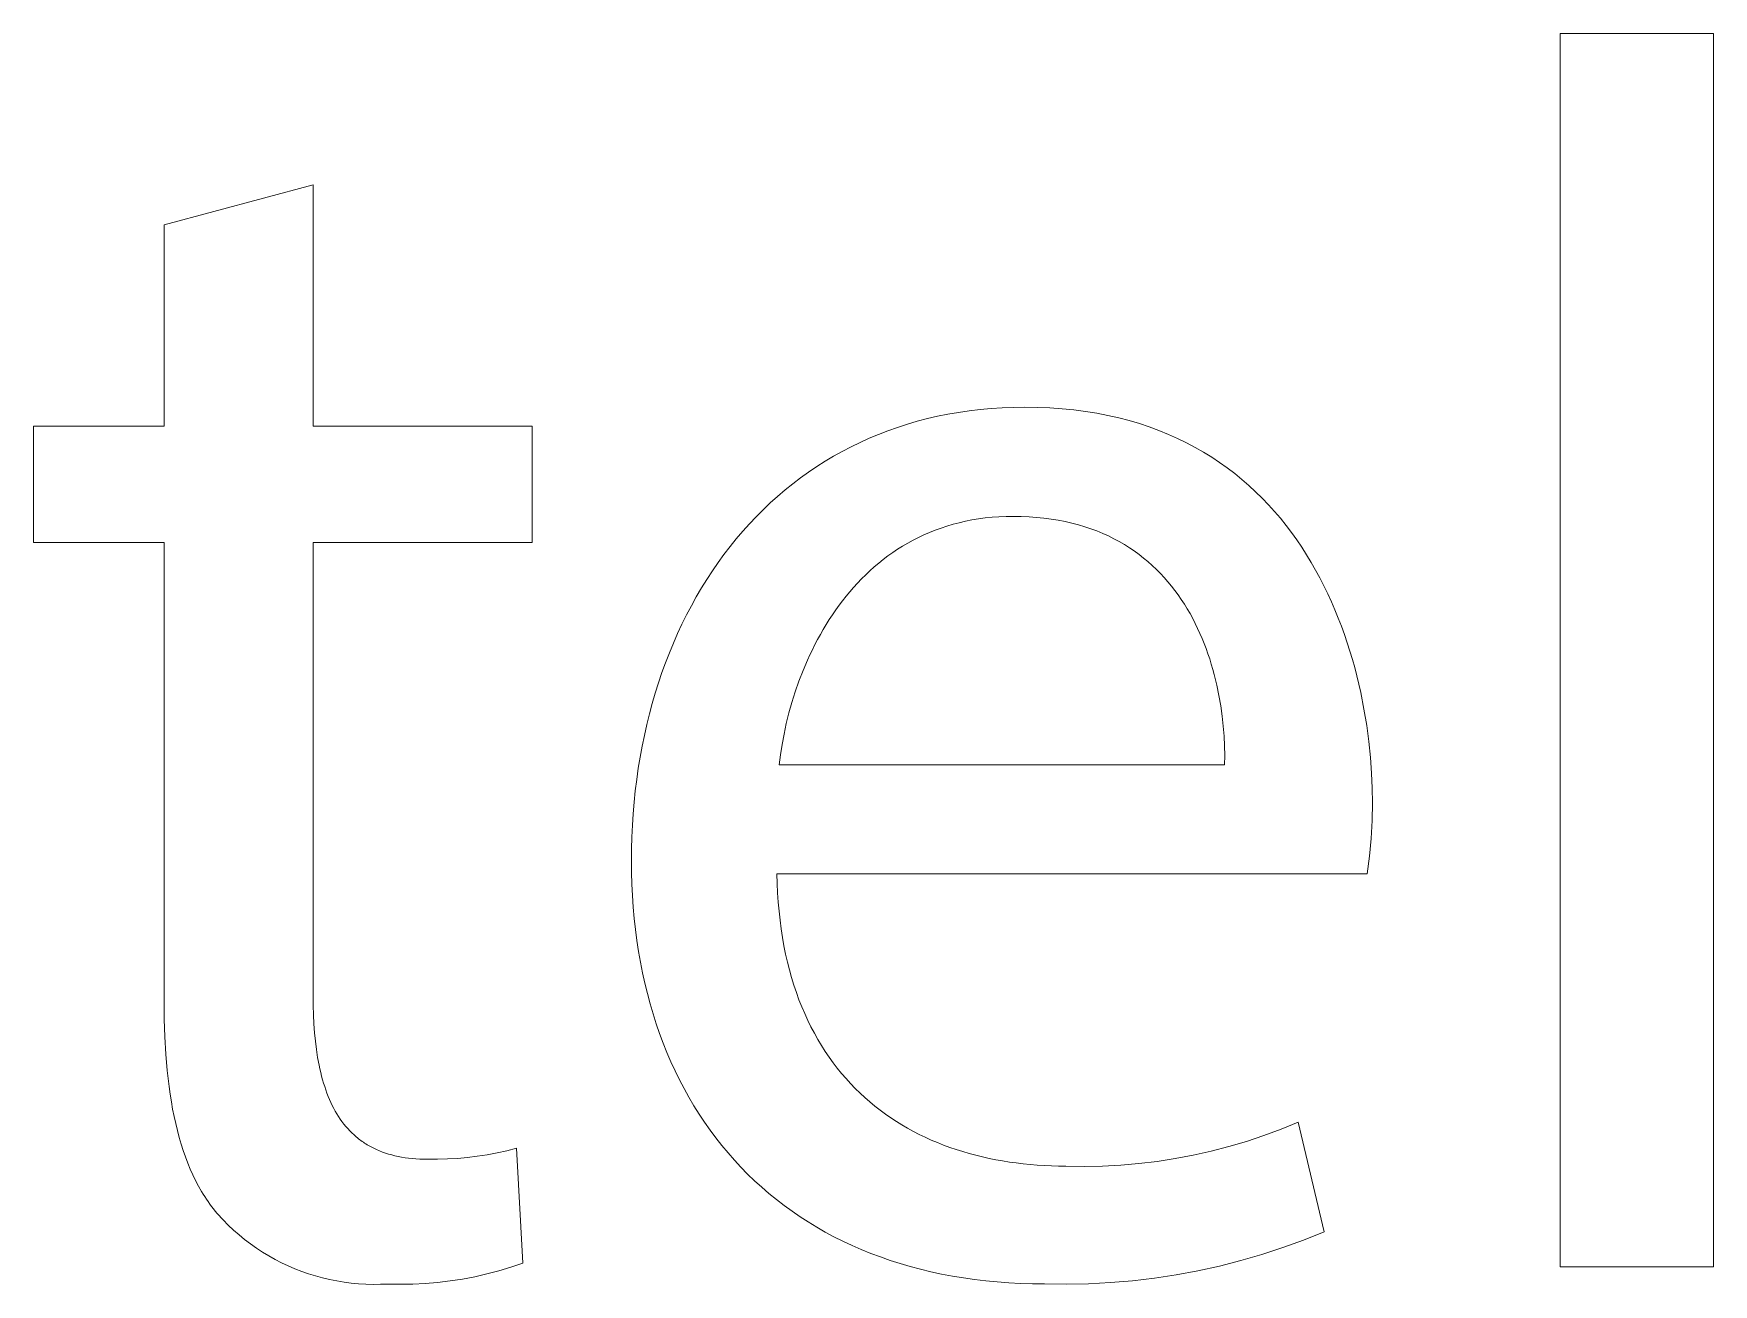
# Model space of a CAD drawing. Header units: millimetres. Extents: x -582 to 3448, y -204 to 2611.
# Drawn here: x 2976.46 to 3015.49, y -137.14 to -108.07 of the extents above; entities that cross this region are included whole.
import ezdxf

# ---------------------------------------------------------------- set-up
doc = ezdxf.new("R2010")
doc.units = ezdxf.units.MM
doc.header["$MEASUREMENT"] = 0
doc.layers.add('Domyślny', color=7, linetype='Continuous', true_color=0x000000)

msp = doc.modelspace()

# ---------------------------------------------------------------- linework, layer by layer
at = {"layer": 'Domyślny', "color": 18, "lineweight": 15, "true_color": 0x000000}
for p, q in [((3011.937, -108.074), (3015.494, -108.074)), ((3011.937, -136.727), (3011.937, -108.074)), ((3015.494, -108.074), (3015.494, -136.727)), ((2979.496, -112.517), (2982.958, -111.591)), ((2982.958, -111.591), (2982.958, -117.2)), ((2979.496, -117.2), (2979.496, -112.517)), ((2996.765, -117.15), (2996.995, -117.083)), ((2996.995, -117.083), (2997.23, -117.022)), ((2997.23, -117.022), (2997.467, -116.967)), ((2997.467, -116.967), (2997.709, -116.918)), ((2997.709, -116.918), (2997.954, -116.876)), ((2997.954, -116.876), (2998.202, -116.84)), ((2998.202, -116.84), (2998.454, -116.81)), ((2998.454, -116.81), (2998.709, -116.786)), ((2998.709, -116.786), (2998.967, -116.77)), ((2998.967, -116.77), (2999.229, -116.76)), ((2999.229, -116.76), (2999.494, -116.756)), ((2999.494, -116.756), (2999.79, -116.76)), ((2999.79, -116.76), (3000.079, -116.772)), ((3000.079, -116.772), (3000.362, -116.792)), ((3000.362, -116.792), (3000.637, -116.82)), ((3000.637, -116.82), (3000.907, -116.855)), ((3000.907, -116.855), (3001.169, -116.898)), ((3001.169, -116.898), (3001.425, -116.947)), ((3001.425, -116.947), (3001.675, -117.004)), ((3001.675, -117.004), (3001.919, -117.068)), ((3001.919, -117.068), (3002.156, -117.138)), ((2976.463, -119.898), (2976.463, -117.2)), ((2976.463, -117.2), (2979.496, -117.2)), ((2982.958, -117.2), (2988.045, -117.2)), ((2988.045, -117.2), (2988.045, -119.898)), ((2995.665, -117.574), (2995.878, -117.478)), ((2995.878, -117.478), (2996.094, -117.387)), ((2996.094, -117.387), (2996.314, -117.302)), ((2996.314, -117.302), (2996.537, -117.224)), ((2996.537, -117.224), (2996.765, -117.15)), ((3002.156, -117.138), (3002.387, -117.215)), ((3002.387, -117.215), (3002.612, -117.297)), ((3002.612, -117.297), (3002.83, -117.387)), ((3002.83, -117.387), (3003.043, -117.482)), ((3003.043, -117.482), (3003.25, -117.582)), ((2995.05, -117.895), (2995.251, -117.783)), ((2995.251, -117.783), (2995.456, -117.675)), ((2995.456, -117.675), (2995.665, -117.574)), ((3003.25, -117.582), (3003.451, -117.689)), ((3003.451, -117.689), (3003.647, -117.8)), ((3003.647, -117.8), (3003.836, -117.918)), ((2994.469, -118.264), (2994.659, -118.136)), ((2994.659, -118.136), (2994.853, -118.013)), ((2994.853, -118.013), (2995.05, -117.895)), ((3003.836, -117.918), (3004.02, -118.04)), ((3004.02, -118.04), (3004.198, -118.167)), ((3004.198, -118.167), (3004.371, -118.298)), ((2993.923, -118.679), (2994.101, -118.536)), ((2994.101, -118.536), (2994.283, -118.398)), ((2994.283, -118.398), (2994.469, -118.264)), ((3004.371, -118.298), (3004.539, -118.435)), ((3004.539, -118.435), (3004.701, -118.575)), ((3004.701, -118.575), (3004.858, -118.72)), ((2993.413, -119.138), (2993.579, -118.981)), ((2993.579, -118.981), (2993.749, -118.828)), ((2993.749, -118.828), (2993.923, -118.679)), ((3004.858, -118.72), (3005.009, -118.869)), ((3005.009, -118.869), (3005.155, -119.022)), ((3005.155, -119.022), (3005.297, -119.178)), ((2993.094, -119.467), (2993.252, -119.301)), ((2993.252, -119.301), (2993.413, -119.138)), ((2998.117, -119.406), (2997.97, -119.439)), ((2998.267, -119.376), (2998.117, -119.406)), ((2998.419, -119.351), (2998.267, -119.376)), ((2998.575, -119.33), (2998.419, -119.351)), ((2998.733, -119.314), (2998.575, -119.33)), ((2998.894, -119.302), (2998.733, -119.314)), ((2999.058, -119.295), (2998.894, -119.302)), ((2999.225, -119.293), (2999.058, -119.295)), ((2999.411, -119.295), (2999.225, -119.293)), ((2999.592, -119.303), (2999.411, -119.295)), ((2999.768, -119.315), (2999.592, -119.303)), ((2999.94, -119.333), (2999.768, -119.315)), ((3000.108, -119.355), (2999.94, -119.333)), ((3000.272, -119.381), (3000.108, -119.355)), ((3000.432, -119.413), (3000.272, -119.381)), ((3000.587, -119.448), (3000.432, -119.413)), ((3005.297, -119.178), (3005.433, -119.338)), ((3005.433, -119.338), (3005.564, -119.501)), ((2992.645, -119.994), (2992.79, -119.814)), ((2992.79, -119.814), (2992.94, -119.639)), ((2992.94, -119.639), (2993.094, -119.467)), ((2997.021, -119.783), (2996.897, -119.847)), ((2997.148, -119.723), (2997.021, -119.783)), ((2997.278, -119.667), (2997.148, -119.723)), ((2997.411, -119.614), (2997.278, -119.667)), ((2997.547, -119.564), (2997.411, -119.614)), ((2997.685, -119.519), (2997.547, -119.564)), ((2997.826, -119.477), (2997.685, -119.519)), ((2997.97, -119.439), (2997.826, -119.477)), ((3000.738, -119.488), (3000.587, -119.448)), ((3000.886, -119.532), (3000.738, -119.488)), ((3001.029, -119.58), (3000.886, -119.532)), ((3001.168, -119.632), (3001.029, -119.58)), ((3001.304, -119.688), (3001.168, -119.632)), ((3001.436, -119.747), (3001.304, -119.688)), ((3001.564, -119.811), (3001.436, -119.747)), ((3001.688, -119.877), (3001.564, -119.811)), ((3005.564, -119.501), (3005.691, -119.668)), ((3005.691, -119.668), (3005.812, -119.837)), ((2979.496, -119.898), (2976.463, -119.898)), ((2979.496, -130.554), (2979.496, -119.898)), ((2988.045, -119.898), (2982.958, -119.898)), ((2982.958, -119.898), (2982.958, -130.433)), ((2992.367, -120.367), (2992.504, -120.179)), ((2992.504, -120.179), (2992.645, -119.994)), ((2996.314, -120.213), (2996.205, -120.295)), ((2996.425, -120.134), (2996.314, -120.213)), ((2996.539, -120.057), (2996.425, -120.134)), ((2996.656, -119.984), (2996.539, -120.057)), ((2996.775, -119.914), (2996.656, -119.984)), ((2996.897, -119.847), (2996.775, -119.914)), ((3001.808, -119.947), (3001.688, -119.877)), ((3001.925, -120.021), (3001.808, -119.947)), ((3002.038, -120.097), (3001.925, -120.021)), ((3002.148, -120.177), (3002.038, -120.097)), ((3002.254, -120.26), (3002.148, -120.177)), ((3005.812, -119.837), (3005.929, -120.009)), ((3005.929, -120.009), (3006.041, -120.184)), ((3006.041, -120.184), (3006.149, -120.361)), ((2992.105, -120.756), (2992.234, -120.56)), ((2992.234, -120.56), (2992.367, -120.367)), ((2995.895, -120.558), (2995.797, -120.65)), ((2995.996, -120.467), (2995.895, -120.558)), ((2996.099, -120.38), (2995.996, -120.467)), ((2996.205, -120.295), (2996.099, -120.38)), ((3002.356, -120.345), (3002.254, -120.26)), ((3002.456, -120.433), (3002.356, -120.345)), ((3002.551, -120.524), (3002.456, -120.433)), ((3002.644, -120.617), (3002.551, -120.524)), ((3006.149, -120.361), (3006.252, -120.54)), ((3006.252, -120.54), (3006.35, -120.722)), ((2991.861, -121.161), (2991.981, -120.956)), ((2991.981, -120.956), (2992.105, -120.756)), ((2995.517, -120.942), (2995.429, -121.043)), ((2995.608, -120.842), (2995.517, -120.942)), ((2995.701, -120.745), (2995.608, -120.842)), ((2995.797, -120.65), (2995.701, -120.745)), ((3002.733, -120.713), (3002.644, -120.617)), ((3002.819, -120.811), (3002.733, -120.713)), ((3002.902, -120.912), (3002.819, -120.811)), ((3002.981, -121.014), (3002.902, -120.912)), ((3006.35, -120.722), (3006.444, -120.905)), ((3006.444, -120.905), (3006.534, -121.091)), ((2991.635, -121.581), (2991.746, -121.369)), ((2991.746, -121.369), (2991.861, -121.161)), ((2995.179, -121.359), (2995.1, -121.468)), ((2995.26, -121.252), (2995.179, -121.359)), ((2995.343, -121.147), (2995.26, -121.252)), ((2995.429, -121.043), (2995.343, -121.147)), ((3003.058, -121.118), (3002.981, -121.014)), ((3003.131, -121.225), (3003.058, -121.118)), ((3003.201, -121.333), (3003.131, -121.225)), ((3003.269, -121.442), (3003.201, -121.333)), ((3006.534, -121.091), (3006.62, -121.278)), ((3006.62, -121.278), (3006.701, -121.466)), ((2991.528, -121.796), (2991.635, -121.581)), ((2994.951, -121.691), (2994.879, -121.804)), ((2995.024, -121.579), (2994.951, -121.691)), ((2995.1, -121.468), (2995.024, -121.579)), ((3003.333, -121.553), (3003.269, -121.442)), ((3003.395, -121.666), (3003.333, -121.553)), ((3003.454, -121.78), (3003.395, -121.666)), ((3006.701, -121.466), (3006.778, -121.655)), ((3006.778, -121.655), (3006.852, -121.846)), ((2991.328, -122.237), (2991.426, -122.015)), ((2991.426, -122.015), (2991.528, -121.796)), ((2994.68, -122.152), (2994.618, -122.271)), ((2994.744, -122.035), (2994.68, -122.152)), ((2994.81, -121.919), (2994.744, -122.035)), ((2994.879, -121.804), (2994.81, -121.919)), ((3003.51, -121.895), (3003.454, -121.78)), ((3003.563, -122.011), (3003.51, -121.895)), ((3003.613, -122.129), (3003.563, -122.011)), ((3003.661, -122.247), (3003.613, -122.129)), ((3006.852, -121.846), (3006.921, -122.037)), ((3006.921, -122.037), (3006.986, -122.229)), ((2991.146, -122.692), (2991.235, -122.463)), ((2991.235, -122.463), (2991.328, -122.237)), ((2994.5, -122.51), (2994.445, -122.631)), ((2994.558, -122.39), (2994.5, -122.51)), ((2994.618, -122.271), (2994.558, -122.39)), ((3003.707, -122.366), (3003.661, -122.247)), ((3003.749, -122.485), (3003.707, -122.366)), ((3003.79, -122.605), (3003.749, -122.485)), ((3006.986, -122.229), (3007.047, -122.422)), ((3007.047, -122.422), (3007.105, -122.615)), ((2990.982, -123.16), (2991.062, -122.924)), ((2991.062, -122.924), (2991.146, -122.692)), ((2994.342, -122.874), (2994.247, -123.12)), ((2994.445, -122.631), (2994.342, -122.874)), ((3003.827, -122.726), (3003.79, -122.605)), ((3003.863, -122.847), (3003.827, -122.726)), ((3003.896, -122.968), (3003.863, -122.847)), ((3007.105, -122.615), (3007.159, -122.808)), ((3007.159, -122.808), (3007.209, -123.001)), ((2990.907, -123.398), (2990.982, -123.16)), ((2994.247, -123.12), (2994.161, -123.367)), ((3003.927, -123.089), (3003.896, -122.968)), ((3003.955, -123.211), (3003.927, -123.089)), ((3004.005, -123.453), (3003.955, -123.211)), ((3007.209, -123.001), (3007.299, -123.387)), ((2990.771, -123.884), (2990.837, -123.64)), ((2990.837, -123.64), (2990.907, -123.398)), ((2994.083, -123.614), (2994.014, -123.861)), ((2994.161, -123.367), (2994.083, -123.614)), ((3004.047, -123.694), (3004.005, -123.453)), ((3004.08, -123.932), (3004.047, -123.694)), ((3007.299, -123.387), (3007.375, -123.77)), ((2990.71, -124.131), (2990.771, -123.884)), ((2993.953, -124.107), (2993.901, -124.35)), ((2994.014, -123.861), (2993.953, -124.107)), ((3004.106, -124.168), (3004.08, -123.932)), ((3007.375, -123.77), (3007.438, -124.15)), ((2990.602, -124.634), (2990.654, -124.381)), ((2990.654, -124.381), (2990.71, -124.131)), ((2993.901, -124.35), (2993.856, -124.592)), ((3004.124, -124.4), (3004.106, -124.168)), ((3004.135, -124.627), (3004.124, -124.4)), ((3007.438, -124.15), (3007.488, -124.525)), ((2990.514, -125.147), (2990.556, -124.889)), ((2990.556, -124.889), (2990.602, -124.634)), ((2993.819, -124.83), (2993.79, -125.063)), ((2993.856, -124.592), (2993.819, -124.83)), ((3004.139, -124.849), (3004.135, -124.627)), ((3004.137, -125.063), (3004.139, -124.849)), ((3007.488, -124.525), (3007.526, -124.894)), ((3007.526, -124.894), (3007.553, -125.256)), ((2990.477, -125.407), (2990.514, -125.147)), ((2993.79, -125.063), (3004.137, -125.063)), ((3007.553, -125.256), (3007.568, -125.608)), ((2990.417, -125.935), (2990.444, -125.67)), ((2990.444, -125.67), (2990.477, -125.407)), ((3007.568, -125.608), (3007.573, -125.949)), ((2990.395, -126.202), (2990.417, -125.935)), ((3007.573, -125.949), (3007.562, -126.363)), ((2990.377, -126.471), (2990.395, -126.202)), ((3007.562, -126.363), (3007.539, -126.777)), ((2990.357, -127.016), (2990.365, -126.743)), ((2990.365, -126.743), (2990.377, -126.471)), ((3007.539, -126.777), (3007.502, -127.189)), ((2990.354, -127.291), (2990.357, -127.016)), ((3007.502, -127.189), (3007.452, -127.6)), ((2990.357, -127.565), (2990.354, -127.291)), ((2990.365, -127.837), (2990.357, -127.565)), ((2993.736, -127.6), (2993.742, -127.823)), ((3007.452, -127.6), (2993.736, -127.6)), ((2990.378, -128.105), (2990.365, -127.837)), ((2993.742, -127.823), (2993.751, -128.042)), ((2990.396, -128.37), (2990.378, -128.105)), ((2990.42, -128.633), (2990.396, -128.37)), ((2993.751, -128.042), (2993.765, -128.257)), ((2993.765, -128.257), (2993.784, -128.468)), ((2990.448, -128.892), (2990.42, -128.633)), ((2993.784, -128.468), (2993.806, -128.675)), ((2993.806, -128.675), (2993.833, -128.878)), ((2990.482, -129.149), (2990.448, -128.892)), ((2990.52, -129.402), (2990.482, -129.149)), ((2993.833, -128.878), (2993.863, -129.076)), ((2993.863, -129.076), (2993.898, -129.271)), ((2990.564, -129.652), (2990.52, -129.402)), ((2993.898, -129.271), (2993.936, -129.462)), ((2993.936, -129.462), (2993.979, -129.649)), ((2990.613, -129.898), (2990.564, -129.652)), ((2990.666, -130.142), (2990.613, -129.898)), ((2993.979, -129.649), (2994.025, -129.832)), ((2994.025, -129.832), (2994.075, -130.011)), ((2990.725, -130.382), (2990.666, -130.142)), ((2994.075, -130.011), (2994.128, -130.186)), ((2994.128, -130.186), (2994.186, -130.357)), ((2994.186, -130.357), (2994.247, -130.524)), ((2979.5, -130.978), (2979.496, -130.554)), ((2982.958, -130.433), (2982.96, -130.657)), ((2982.96, -130.657), (2982.967, -130.874)), ((2990.788, -130.619), (2990.725, -130.382)), ((2990.857, -130.852), (2990.788, -130.619)), ((2994.247, -130.524), (2994.311, -130.688)), ((2994.311, -130.688), (2994.379, -130.848)), ((2979.513, -131.388), (2979.5, -130.978)), ((2982.967, -130.874), (2982.977, -131.085)), ((2982.977, -131.085), (2982.992, -131.29)), ((2990.93, -131.082), (2990.857, -130.852)), ((2991.008, -131.308), (2990.93, -131.082)), ((2994.379, -130.848), (2994.451, -131.004)), ((2994.451, -131.004), (2994.525, -131.156)), ((2979.536, -131.786), (2979.513, -131.388)), ((2982.992, -131.29), (2983.011, -131.488)), ((2983.011, -131.488), (2983.035, -131.681)), ((2991.091, -131.531), (2991.008, -131.308)), ((2991.179, -131.75), (2991.091, -131.531)), ((2994.525, -131.156), (2994.604, -131.304)), ((2994.604, -131.304), (2994.685, -131.449)), ((2994.685, -131.449), (2994.769, -131.589)), ((2979.568, -132.17), (2979.536, -131.786)), ((2983.035, -131.681), (2983.063, -131.866)), ((2983.063, -131.866), (2983.096, -132.046)), ((2991.272, -131.966), (2991.179, -131.75)), ((2994.769, -131.589), (2994.857, -131.727)), ((2994.857, -131.727), (2994.948, -131.86)), ((2994.948, -131.86), (2995.042, -131.99)), ((2979.611, -132.54), (2979.568, -132.17)), ((2983.096, -132.046), (2983.115, -132.133)), ((2983.115, -132.133), (2983.134, -132.218)), ((2983.134, -132.218), (2983.155, -132.302)), ((2983.155, -132.302), (2983.177, -132.384)), ((2991.369, -132.178), (2991.272, -131.966)), ((2991.471, -132.386), (2991.369, -132.178)), ((2995.042, -131.99), (2995.138, -132.116)), ((2995.138, -132.116), (2995.238, -132.238)), ((2995.238, -132.238), (2995.341, -132.357)), ((2979.636, -132.719), (2979.611, -132.54)), ((2983.177, -132.384), (2983.201, -132.465)), ((2983.201, -132.465), (2983.226, -132.544)), ((2983.226, -132.544), (2983.252, -132.621)), ((2983.252, -132.621), (2983.279, -132.696)), ((2983.279, -132.696), (2983.308, -132.77)), ((2991.578, -132.59), (2991.471, -132.386)), ((2991.689, -132.791), (2991.578, -132.59)), ((2995.341, -132.357), (2995.446, -132.473)), ((2995.446, -132.473), (2995.554, -132.584)), ((2995.554, -132.584), (2995.665, -132.692)), ((2995.665, -132.692), (2995.778, -132.797)), ((2979.664, -132.896), (2979.636, -132.719)), ((2979.694, -133.068), (2979.664, -132.896)), ((2979.728, -133.238), (2979.694, -133.068)), ((2983.308, -132.77), (2983.338, -132.842)), ((2983.338, -132.842), (2983.369, -132.912)), ((2983.369, -132.912), (2983.402, -132.981)), ((2983.402, -132.981), (2983.436, -133.048)), ((2983.436, -133.048), (2983.472, -133.113)), ((2991.805, -132.987), (2991.689, -132.791)), ((2991.926, -133.18), (2991.805, -132.987)), ((2995.778, -132.797), (2995.894, -132.898)), ((2995.894, -132.898), (2996.012, -132.996)), ((2996.012, -132.996), (2996.133, -133.09)), ((2996.133, -133.09), (2996.257, -133.181)), ((2979.764, -133.403), (2979.728, -133.238)), ((2979.803, -133.565), (2979.764, -133.403)), ((2983.472, -133.113), (2983.509, -133.176)), ((2983.509, -133.176), (2983.547, -133.238)), ((2983.547, -133.238), (2983.587, -133.298)), ((2983.587, -133.298), (2983.628, -133.356)), ((2983.628, -133.356), (2983.671, -133.412)), ((2983.671, -133.412), (2983.716, -133.467)), ((2983.716, -133.467), (2983.761, -133.519)), ((2992.051, -133.368), (2991.926, -133.18)), ((2992.181, -133.553), (2992.051, -133.368)), ((2996.257, -133.181), (2996.382, -133.268)), ((2996.382, -133.268), (2996.51, -133.352)), ((2996.51, -133.352), (2996.64, -133.432)), ((2996.64, -133.432), (2996.772, -133.509)), ((3005.448, -133.532), (3005.842, -133.371)), ((3005.842, -133.371), (3006.446, -135.921)), ((2979.845, -133.723), (2979.803, -133.565)), ((2979.89, -133.878), (2979.845, -133.723)), ((2983.761, -133.519), (2983.809, -133.57)), ((2983.809, -133.57), (2983.858, -133.619)), ((2983.858, -133.619), (2983.908, -133.666)), ((2983.908, -133.666), (2983.934, -133.689)), ((2983.934, -133.689), (2983.96, -133.712)), ((2983.96, -133.712), (2983.986, -133.734)), ((2983.986, -133.734), (2984.013, -133.755)), ((2984.013, -133.755), (2984.041, -133.776)), ((2984.041, -133.776), (2984.068, -133.797)), ((2984.068, -133.797), (2984.097, -133.817)), ((2984.097, -133.817), (2984.125, -133.837)), ((2984.125, -133.837), (2984.154, -133.856)), ((2984.154, -133.856), (2984.183, -133.875)), ((2984.183, -133.875), (2984.213, -133.893)), ((2992.315, -133.734), (2992.181, -133.553)), ((2992.454, -133.91), (2992.315, -133.734)), ((2996.772, -133.509), (2996.907, -133.583)), ((2996.907, -133.583), (2997.043, -133.653)), ((2997.043, -133.653), (2997.182, -133.72)), ((2997.182, -133.72), (2997.322, -133.784)), ((2997.322, -133.784), (2997.464, -133.844)), ((2997.464, -133.844), (2997.608, -133.901)), ((3004.237, -133.936), (3004.645, -133.815)), ((3004.645, -133.815), (3005.049, -133.681)), ((3005.049, -133.681), (3005.448, -133.532)), ((2979.938, -134.029), (2979.89, -133.878)), ((2979.989, -134.176), (2979.938, -134.029)), ((2980.044, -134.319), (2979.989, -134.176)), ((2984.213, -133.893), (2984.243, -133.911)), ((2984.243, -133.911), (2984.305, -133.945)), ((2984.305, -133.945), (2984.368, -133.977)), ((2984.368, -133.977), (2984.433, -134.008)), ((2984.433, -134.008), (2984.5, -134.036)), ((2984.5, -134.036), (2984.568, -134.063)), ((2984.568, -134.063), (2984.638, -134.088)), ((2984.638, -134.088), (2984.71, -134.11)), ((2984.71, -134.11), (2984.783, -134.131)), ((2984.783, -134.131), (2984.858, -134.15)), ((2984.858, -134.15), (2984.935, -134.167)), ((2984.935, -134.167), (2985.014, -134.182)), ((2985.014, -134.182), (2985.094, -134.195)), ((2985.094, -134.195), (2985.177, -134.206)), ((2985.177, -134.206), (2985.261, -134.215)), ((2985.261, -134.215), (2985.347, -134.222)), ((2985.347, -134.222), (2985.434, -134.227)), ((2985.434, -134.227), (2985.524, -134.23)), ((2985.524, -134.23), (2985.616, -134.231)), ((2985.616, -134.231), (2985.848, -134.232)), ((2985.848, -134.232), (2986.08, -134.225)), ((2986.08, -134.225), (2986.312, -134.212)), ((2986.312, -134.212), (2986.543, -134.191)), ((2986.543, -134.191), (2986.773, -134.162)), ((2986.773, -134.162), (2987.003, -134.126)), ((2987.003, -134.126), (2987.231, -134.083)), ((2987.231, -134.083), (2987.457, -134.033)), ((2987.457, -134.033), (2987.682, -133.976)), ((2987.682, -133.976), (2987.83, -136.647)), ((2992.598, -134.082), (2992.454, -133.91)), ((2992.745, -134.25), (2992.598, -134.082)), ((2992.898, -134.414), (2992.745, -134.25)), ((2997.608, -133.901), (2997.754, -133.955)), ((2997.754, -133.955), (2997.902, -134.005)), ((2997.902, -134.005), (2998.051, -134.053)), ((2998.051, -134.053), (2998.202, -134.097)), ((2998.202, -134.097), (2998.354, -134.138)), ((2998.354, -134.138), (2998.508, -134.176)), ((2998.508, -134.176), (2998.663, -134.211)), ((2998.663, -134.211), (2998.819, -134.242)), ((2998.819, -134.242), (2998.977, -134.271)), ((3002.57, -134.28), (3002.991, -134.216)), ((3002.991, -134.216), (3003.409, -134.136)), ((3003.409, -134.136), (3003.825, -134.043)), ((3003.825, -134.043), (3004.237, -133.936)), ((2980.101, -134.459), (2980.044, -134.319)), ((2980.162, -134.595), (2980.101, -134.459)), ((2980.226, -134.727), (2980.162, -134.595)), ((2993.054, -134.574), (2992.898, -134.414)), ((2993.215, -134.729), (2993.054, -134.574)), ((2998.977, -134.271), (2999.136, -134.296)), ((2999.136, -134.296), (2999.296, -134.318)), ((2999.296, -134.318), (2999.458, -134.338)), ((2999.458, -134.338), (2999.62, -134.354)), ((2999.62, -134.354), (2999.784, -134.367)), ((2999.784, -134.367), (2999.948, -134.378)), ((2999.948, -134.378), (3000.114, -134.385)), ((3000.114, -134.385), (3000.28, -134.389)), ((3000.28, -134.389), (3000.447, -134.391)), ((3000.447, -134.391), (3000.872, -134.397)), ((3000.872, -134.397), (3001.298, -134.39)), ((3001.298, -134.39), (3001.723, -134.368)), ((3001.723, -134.368), (3002.147, -134.331)), ((3002.147, -134.331), (3002.57, -134.28)), ((2980.294, -134.855), (2980.226, -134.727)), ((2980.365, -134.979), (2980.294, -134.855)), ((2980.401, -135.039), (2980.365, -134.979)), ((2980.439, -135.099), (2980.401, -135.039)), ((2993.381, -134.88), (2993.215, -134.729)), ((2993.55, -135.026), (2993.381, -134.88)), ((2993.724, -135.168), (2993.55, -135.026)), ((2980.478, -135.158), (2980.439, -135.099)), ((2980.517, -135.215), (2980.478, -135.158)), ((2980.557, -135.272), (2980.517, -135.215)), ((2980.598, -135.328), (2980.557, -135.272)), ((2980.641, -135.382), (2980.598, -135.328)), ((2980.684, -135.436), (2980.641, -135.382)), ((2980.727, -135.488), (2980.684, -135.436)), ((2993.903, -135.305), (2993.724, -135.168)), ((2994.085, -135.438), (2993.903, -135.305)), ((2980.772, -135.54), (2980.727, -135.488)), ((2980.818, -135.591), (2980.772, -135.54)), ((2980.865, -135.64), (2980.818, -135.591)), ((2980.984, -135.76), (2980.865, -135.64)), ((2981.108, -135.876), (2980.984, -135.76)), ((2994.272, -135.566), (2994.085, -135.438)), ((2994.463, -135.689), (2994.272, -135.566)), ((2994.658, -135.808), (2994.463, -135.689)), ((2994.857, -135.922), (2994.658, -135.808)), ((2981.236, -135.988), (2981.108, -135.876)), ((2981.367, -136.094), (2981.236, -135.988)), ((2981.502, -136.197), (2981.367, -136.094)), ((2981.641, -136.294), (2981.502, -136.197)), ((2995.06, -136.031), (2994.857, -135.922)), ((2995.268, -136.135), (2995.06, -136.031)), ((2995.479, -136.234), (2995.268, -136.135)), ((3005.97, -136.111), (3005.489, -136.285)), ((3006.446, -135.921), (3005.97, -136.111)), ((2981.782, -136.387), (2981.641, -136.294)), ((2981.927, -136.475), (2981.782, -136.387)), ((2982.075, -136.558), (2981.927, -136.475)), ((2982.226, -136.635), (2982.075, -136.558)), ((2995.695, -136.329), (2995.479, -136.234)), ((2995.914, -136.418), (2995.695, -136.329)), ((2996.138, -136.502), (2995.914, -136.418)), ((2996.365, -136.582), (2996.138, -136.502)), ((2996.597, -136.656), (2996.365, -136.582)), ((3004.51, -136.586), (3004.014, -136.713)), ((3005.002, -136.444), (3004.51, -136.586)), ((3005.489, -136.285), (3005.002, -136.444)), ((2982.379, -136.707), (2982.226, -136.635)), ((2982.535, -136.774), (2982.379, -136.707)), ((2982.693, -136.836), (2982.535, -136.774)), ((2982.852, -136.892), (2982.693, -136.836)), ((2983.014, -136.942), (2982.852, -136.892)), ((2983.178, -136.987), (2983.014, -136.942)), ((2983.342, -137.026), (2983.178, -136.987)), ((2986.712, -136.961), (2986.426, -137.015)), ((2986.995, -136.897), (2986.712, -136.961)), ((2987.276, -136.823), (2986.995, -136.897)), ((2987.555, -136.74), (2987.276, -136.823)), ((2987.83, -136.647), (2987.555, -136.74)), ((2996.832, -136.724), (2996.597, -136.656)), ((2997.071, -136.788), (2996.832, -136.724)), ((2997.314, -136.846), (2997.071, -136.788)), ((2997.561, -136.899), (2997.314, -136.846)), ((2997.812, -136.947), (2997.561, -136.899)), ((2998.066, -136.989), (2997.812, -136.947)), ((2998.324, -137.026), (2998.066, -136.989)), ((3002.504, -136.994), (3001.996, -137.054)), ((3003.01, -136.916), (3002.504, -136.994)), ((3003.514, -136.823), (3003.01, -136.916)), ((3004.014, -136.713), (3003.514, -136.823)), ((3015.494, -136.727), (3011.937, -136.727)), ((2983.509, -137.059), (2983.342, -137.026)), ((2983.676, -137.087), (2983.509, -137.059)), ((2983.844, -137.109), (2983.676, -137.087)), ((2984.012, -137.125), (2983.844, -137.109)), ((2984.182, -137.135), (2984.012, -137.125)), ((2984.351, -137.139), (2984.182, -137.135)), ((2984.52, -137.137), (2984.351, -137.139)), ((2984.69, -137.13), (2984.52, -137.137)), ((2984.98, -137.136), (2984.69, -137.13)), ((2985.271, -137.132), (2984.98, -137.136)), ((2985.561, -137.118), (2985.271, -137.132)), ((2985.851, -137.093), (2985.561, -137.118)), ((2986.139, -137.059), (2985.851, -137.093)), ((2986.426, -137.015), (2986.139, -137.059)), ((2998.586, -137.057), (2998.324, -137.026)), ((2998.852, -137.083), (2998.586, -137.057)), ((2999.121, -137.103), (2998.852, -137.083)), ((2999.394, -137.117), (2999.121, -137.103)), ((2999.67, -137.126), (2999.394, -137.117)), ((2999.95, -137.129), (2999.67, -137.126)), ((3000.462, -137.135), (2999.95, -137.129)), ((3000.974, -137.125), (3000.462, -137.135)), ((3001.486, -137.098), (3000.974, -137.125)), ((3001.996, -137.054), (3001.486, -137.098))]:
    msp.add_line(p, q, dxfattribs=at)

doc.saveas('drawing.dxf')
